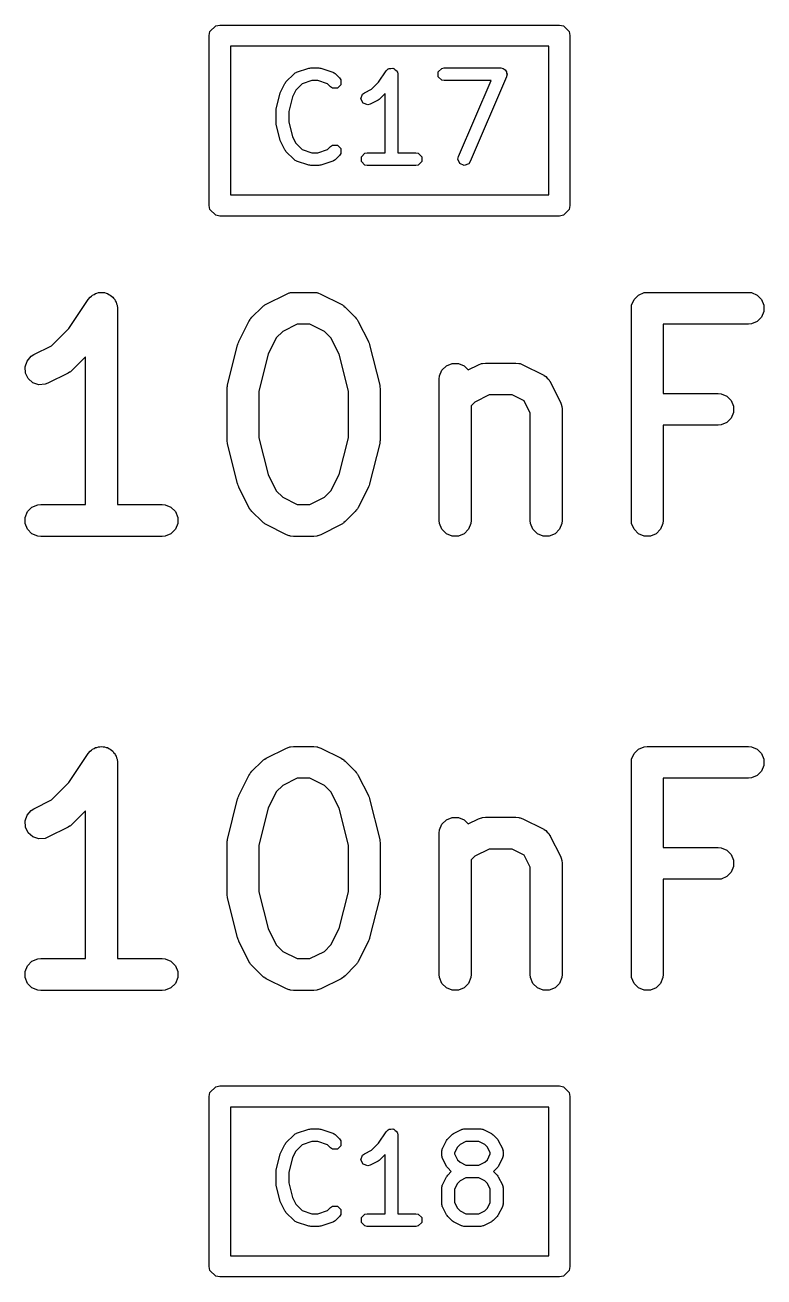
# Model space of a CAD drawing. Header units: millimetres. Extents: x 100.1 to 179.9, y -189 to -95.3.
# Drawn here: x 148.01 to 151.49, y -117.75 to -111.85 of the extents above; entities that cross this region are included whole.
import ezdxf

# ---------------------------------------------------------------- set-up
doc = ezdxf.new("R2010")
doc.units = ezdxf.units.MM
doc.layers.add('F.Fab', color=9, linetype='CONTINUOUS', true_color=0xafafaf)

msp = doc.modelspace()

# ---------------------------------------------------------------- linework, layer by layer
at = {"layer": 'F.Fab', "linetype": 'CONTINUOUS'}
for p, q in [((148.878806, -111.880866), (148.905866, -111.853806)), ((148.905866, -111.853806), (148.925, -111.85)), ((148.925, -111.85), (150.525, -111.85)), ((150.525, -111.85), (150.544134, -111.853806)), ((150.544134, -111.853806), (150.571194, -111.880866)), ((148.875, -111.9), (148.878806, -111.880866)), ((148.875, -112.7), (148.875, -111.9)), ((150.571194, -111.880866), (150.575, -111.9)), ((150.575, -111.9), (150.575, -112.7)), ((148.975, -111.95), (148.975, -112.65)), ((150.475, -111.95), (148.975, -111.95)), ((150.475, -112.65), (150.475, -111.95)), ((149.23712, -112.117857), (149.275214, -112.079762)), ((149.275214, -112.079762), (149.276463, -112.078927)), ((149.276463, -112.078927), (149.276771, -112.078312)), ((149.276771, -112.078312), (149.28095, -112.075929)), ((149.28095, -112.075929), (149.284948, -112.073259)), ((149.284948, -112.073259), (149.285636, -112.073259)), ((149.285636, -112.073259), (149.286941, -112.072515)), ((149.286941, -112.072515), (149.344084, -112.053467)), ((149.344084, -112.053467), (149.348849, -112.052866)), ((149.348849, -112.052866), (149.353571, -112.051927)), ((149.353571, -112.051927), (149.391667, -112.051927)), ((149.391667, -112.051927), (149.396388, -112.052866)), ((149.396388, -112.052866), (149.401154, -112.053467)), ((149.401154, -112.053467), (149.458296, -112.072515)), ((149.458296, -112.072515), (149.459599, -112.073258)), ((149.459599, -112.073258), (149.460288, -112.073258)), ((149.460288, -112.073258), (149.464293, -112.075934)), ((149.464293, -112.075934), (149.468465, -112.078312)), ((149.468465, -112.078312), (149.468771, -112.078925)), ((149.468771, -112.078925), (149.470022, -112.079761)), ((149.470022, -112.079761), (149.489069, -112.098808)), ((149.489069, -112.098808), (149.495573, -112.108541)), ((149.673116, -112.119954), (149.709563, -112.065286)), ((149.709563, -112.065286), (149.717832, -112.057)), ((149.717832, -112.057), (149.720859, -112.056394)), ((149.720859, -112.056394), (149.723043, -112.054211)), ((149.723043, -112.054211), (149.731776, -112.054211)), ((149.731776, -112.054211), (149.740346, -112.052497)), ((149.740346, -112.052497), (149.742917, -112.054211)), ((149.742917, -112.054211), (149.746005, -112.054211)), ((149.746005, -112.054211), (149.752181, -112.060387)), ((149.752181, -112.060387), (149.759451, -112.065234)), ((149.759451, -112.065234), (149.760056, -112.068262)), ((149.760056, -112.068262), (149.76224, -112.070446)), ((149.76224, -112.070446), (149.764524, -112.081927)), ((149.764524, -112.081927), (149.764524, -112.451927)), ((149.954426, -112.070446), (149.970661, -112.054211)), ((149.954426, -112.093408), (149.954426, -112.070446)), ((149.970661, -112.109643), (149.954426, -112.093408)), ((149.970661, -112.054211), (149.982142, -112.051927)), ((149.982142, -112.051927), (150.248809, -112.051927)), ((150.276383, -112.093745), (150.104954, -112.493745)), ((150.248809, -112.051927), (150.249057, -112.051976)), ((150.249057, -112.051976), (150.249174, -112.05193)), ((150.249174, -112.05193), (150.249477, -112.052059)), ((150.249477, -112.052059), (150.26029, -112.054211)), ((150.26029, -112.054211), (150.264634, -112.058555)), ((150.264634, -112.058555), (150.27028, -112.060975)), ((150.27028, -112.060975), (150.27243, -112.066351)), ((150.27243, -112.066351), (150.276525, -112.070446)), ((150.276435, -112.093497), (150.276383, -112.093745)), ((150.276525, -112.093408), (150.276435, -112.093497)), ((150.276525, -112.070446), (150.276525, -112.076587)), ((150.276525, -112.076587), (150.278807, -112.082292)), ((150.278807, -112.082292), (150.276525, -112.093074)), ((150.276525, -112.093074), (150.276525, -112.093408)), ((149.212453, -112.163749), (149.2315, -112.125654)), ((149.2315, -112.125654), (149.23445, -112.121853)), ((149.23445, -112.121853), (149.23712, -112.117857)), ((149.282989, -112.15684), (149.267591, -112.187636)), ((149.312634, -112.127195), (149.282989, -112.15684)), ((149.358438, -112.111927), (149.312634, -112.127195)), ((149.3868, -112.111927), (149.358438, -112.111927)), ((149.432602, -112.127195), (149.3868, -112.111927)), ((149.446644, -112.141236), (149.432602, -112.127195)), ((149.456378, -112.147739), (149.446644, -112.141236)), ((149.479337, -112.147738), (149.456378, -112.147739)), ((149.495574, -112.131501), (149.479337, -112.147738)), ((149.495573, -112.108541), (149.495574, -112.131501)), ((149.606821, -112.16938), (149.640562, -112.152509)), ((149.640562, -112.152509), (149.673116, -112.119954)), ((149.982142, -112.111927), (149.970661, -112.109643)), ((150.203313, -112.111927), (149.982142, -112.111927)), ((150.049806, -112.470109), (150.203313, -112.111927)), ((149.191134, -112.24608), (149.210182, -112.169889)), ((149.210182, -112.169889), (149.211585, -112.166918)), ((149.211585, -112.166918), (149.212453, -112.163749)), ((149.267591, -112.187636), (149.250238, -112.257048)), ((149.590314, -112.198339), (149.597574, -112.176558)), ((149.600583, -112.218877), (149.590314, -112.198339)), ((149.597574, -112.176558), (149.606821, -112.16938)), ((149.67175, -112.203998), (149.633655, -112.223046)), ((149.675553, -112.201045), (149.67175, -112.203998)), ((149.679546, -112.198378), (149.675553, -112.201045)), ((149.704524, -112.1734), (149.679546, -112.198378)), ((149.704524, -112.451927), (149.704524, -112.1734)), ((149.190238, -112.253356), (149.190955, -112.249749)), ((149.190238, -112.310499), (149.190238, -112.253356)), ((149.190955, -112.249749), (149.191134, -112.24608)), ((149.250238, -112.257048), (149.250238, -112.306806)), ((149.622364, -112.226137), (149.600583, -112.218877)), ((149.633655, -112.223046), (149.622364, -112.226137)), ((149.190955, -112.314105), (149.190238, -112.310499)), ((149.191134, -112.317775), (149.190955, -112.314105)), ((149.210182, -112.393965), (149.191134, -112.317775)), ((149.250238, -112.306806), (149.26759, -112.376217)), ((149.211585, -112.396935), (149.210182, -112.393965)), ((149.26759, -112.376217), (149.282989, -112.407014)), ((149.212453, -112.400105), (149.211585, -112.396935)), ((149.2315, -112.4382), (149.212453, -112.400105)), ((149.234447, -112.441997), (149.2315, -112.4382)), ((149.23712, -112.445997), (149.234447, -112.441997)), ((149.275214, -112.484093), (149.23712, -112.445997)), ((149.282989, -112.407014), (149.312632, -112.436657)), ((149.312632, -112.436657), (149.358441, -112.451927)), ((149.358441, -112.451927), (149.386797, -112.451927)), ((149.386797, -112.451927), (149.432605, -112.436657)), ((149.432605, -112.436657), (149.446644, -112.422619)), ((149.446644, -112.422619), (149.456377, -112.416115)), ((149.456377, -112.416115), (149.479337, -112.416115)), ((149.479337, -112.416115), (149.495574, -112.432352)), ((149.495574, -112.432352), (149.495574, -112.455312)), ((149.608757, -112.454211), (149.620238, -112.451927)), ((149.620238, -112.451927), (149.704524, -112.451927)), ((149.764524, -112.451927), (149.848809, -112.451927)), ((149.848809, -112.451927), (149.86029, -112.454211)), ((149.276464, -112.484928), (149.275214, -112.484093)), ((149.276772, -112.485543), (149.276464, -112.484928)), ((149.28095, -112.487925), (149.276772, -112.485543)), ((149.284948, -112.490596), (149.28095, -112.487925)), ((149.285634, -112.490596), (149.284948, -112.490596)), ((149.286941, -112.491341), (149.285634, -112.490596)), ((149.344085, -112.510388), (149.286941, -112.491341)), ((149.348855, -112.510988), (149.344085, -112.510388)), ((149.353571, -112.511927), (149.348855, -112.510988)), ((149.391667, -112.511927), (149.353571, -112.511927)), ((149.39638, -112.510989), (149.391667, -112.511927)), ((149.401154, -112.510388), (149.39638, -112.510989)), ((149.458296, -112.491341), (149.401154, -112.510388)), ((149.459603, -112.490596), (149.458296, -112.491341)), ((149.460289, -112.490596), (149.459603, -112.490596)), ((149.464283, -112.487927), (149.460289, -112.490596)), ((149.468465, -112.485543), (149.464283, -112.487927)), ((149.468772, -112.484927), (149.468465, -112.485543)), ((149.470022, -112.484093), (149.468772, -112.484927)), ((149.48907, -112.465045), (149.470022, -112.484093)), ((149.495574, -112.455312), (149.48907, -112.465045)), ((149.592522, -112.470446), (149.608757, -112.454211)), ((149.592522, -112.493408), (149.592522, -112.470446)), ((149.608757, -112.509643), (149.592522, -112.493408)), ((149.620238, -112.511927), (149.608757, -112.509643)), ((149.848809, -112.511927), (149.620238, -112.511927)), ((149.86029, -112.509643), (149.848809, -112.511927)), ((149.86029, -112.454211), (149.876525, -112.470446)), ((149.876525, -112.493408), (149.86029, -112.509643)), ((149.876525, -112.470446), (149.876525, -112.493408)), ((150.047382, -112.481562), (150.049806, -112.470109)), ((150.055909, -112.502879), (150.047382, -112.481562)), ((150.077015, -112.511925), (150.055909, -112.502879)), ((150.098332, -112.503398), (150.077015, -112.511925)), ((150.104954, -112.493745), (150.098332, -112.503398)), ((148.975, -112.65), (150.475, -112.65)), ((148.878806, -112.719134), (148.875, -112.7)), ((148.905866, -112.746194), (148.878806, -112.719134)), ((148.925, -112.75), (148.905866, -112.746194)), ((150.544134, -112.746194), (150.525, -112.75)), ((150.571194, -112.719134), (150.544134, -112.746194)), ((150.575, -112.7), (150.571194, -112.719134)), ((150.525, -112.75), (148.925, -112.75)), ((148.214333, -113.279896), (148.305453, -113.143216)), ((148.305453, -113.143216), (148.305487, -113.143173)), ((148.305487, -113.143173), (148.305497, -113.143151)), ((148.305497, -113.143151), (148.305548, -113.143099)), ((148.305548, -113.143099), (148.314769, -113.131841)), ((148.314769, -113.131841), (148.320938, -113.127709)), ((148.320938, -113.127709), (148.326189, -113.122459)), ((148.326189, -113.122459), (148.332978, -113.119646)), ((148.332978, -113.119646), (148.339084, -113.115558)), ((148.339084, -113.115558), (148.346364, -113.114101)), ((148.346364, -113.114101), (148.353225, -113.11126)), ((148.353225, -113.11126), (148.360573, -113.11126)), ((148.360573, -113.11126), (148.367778, -113.109819)), ((148.367778, -113.109819), (148.375062, -113.11126)), ((148.375062, -113.11126), (148.382489, -113.11126)), ((148.382489, -113.11126), (148.389277, -113.114072)), ((148.389277, -113.114072), (148.396486, -113.115498)), ((148.396486, -113.115498), (148.402665, -113.119617)), ((148.402665, -113.119617), (148.409525, -113.122459)), ((148.409525, -113.122459), (148.414718, -113.127652)), ((148.414718, -113.127652), (148.420835, -113.13173)), ((148.420835, -113.13173), (148.424968, -113.137902)), ((148.424968, -113.137902), (148.430217, -113.143151)), ((148.430217, -113.143151), (148.433028, -113.149938)), ((148.433028, -113.149938), (148.437118, -113.156045)), ((148.437118, -113.156045), (148.438574, -113.163326)), ((149.14384, -113.165356), (149.239078, -113.117737)), ((149.239078, -113.117737), (149.252809, -113.112482)), ((149.252809, -113.112482), (149.255498, -113.11229)), ((149.255498, -113.11229), (149.257987, -113.11126)), ((149.257987, -113.11126), (149.272619, -113.109819)), ((149.272619, -113.109819), (149.367857, -113.109819)), ((149.367857, -113.109819), (149.382489, -113.11126)), ((149.382489, -113.11126), (149.384978, -113.112291)), ((149.384978, -113.112291), (149.387666, -113.112482)), ((149.387666, -113.112482), (149.401398, -113.117737)), ((149.401398, -113.117737), (149.496636, -113.165356)), ((150.865727, -113.170187), (150.876926, -113.143151)), ((150.876926, -113.143151), (150.897618, -113.122459)), ((150.897618, -113.122459), (150.924654, -113.11126)), ((150.924654, -113.11126), (150.939286, -113.109819)), ((150.939286, -113.109819), (151.415476, -113.109819)), ((151.415476, -113.109819), (151.430108, -113.11126)), ((151.430108, -113.11126), (151.457144, -113.122459)), ((151.457144, -113.122459), (151.477836, -113.143151)), ((151.477836, -113.143151), (151.489035, -113.170187)), ((148.438574, -113.163326), (148.441416, -113.170187)), ((148.441416, -113.170187), (148.442841, -113.184663)), ((148.442841, -113.184663), (148.442857, -113.18474)), ((148.442857, -113.18474), (148.442851, -113.184766)), ((148.442851, -113.184766), (148.442857, -113.184819)), ((148.442857, -113.184819), (148.442857, -114.109819)), ((149.076729, -113.227024), (149.124348, -113.179405)), ((149.124348, -113.179405), (149.130097, -113.174686)), ((149.130097, -113.174686), (149.131397, -113.173188)), ((149.131397, -113.173188), (149.133656, -113.171766)), ((149.133656, -113.171766), (149.135713, -113.170078)), ((149.135713, -113.170078), (149.13754, -113.16932)), ((149.13754, -113.16932), (149.14384, -113.165356)), ((149.496636, -113.165356), (149.502935, -113.16932)), ((149.502935, -113.16932), (149.504763, -113.170078)), ((149.504763, -113.170078), (149.506819, -113.171766)), ((149.506819, -113.171766), (149.509079, -113.173188)), ((149.509079, -113.173188), (149.510378, -113.174686)), ((149.510378, -113.174686), (149.516128, -113.179405)), ((149.516128, -113.179405), (149.563747, -113.227024)), ((150.864286, -113.184819), (150.865727, -113.170187)), ((150.864286, -114.184819), (150.864286, -113.184819)), ((151.489035, -113.199451), (151.477836, -113.226487)), ((151.489035, -113.170187), (151.489035, -113.199451)), ((148.132954, -113.361275), (148.214333, -113.279896)), ((149.015061, -113.341754), (149.06268, -113.246516)), ((149.06268, -113.246516), (149.066644, -113.240216)), ((149.066644, -113.240216), (149.067402, -113.238389)), ((149.067402, -113.238389), (149.06909, -113.236332)), ((149.06909, -113.236332), (149.070512, -113.234073)), ((149.070512, -113.234073), (149.07201, -113.232773)), ((149.07201, -113.232773), (149.076729, -113.227024)), ((149.290324, -113.259819), (149.221808, -113.294077)), ((149.350152, -113.259819), (149.290324, -113.259819)), ((149.418668, -113.294077), (149.350152, -113.259819)), ((149.563747, -113.227024), (149.568465, -113.232773)), ((149.568465, -113.232773), (149.569964, -113.234073)), ((149.569964, -113.234073), (149.571385, -113.236332)), ((149.571385, -113.236332), (149.573074, -113.238389)), ((149.573074, -113.238389), (149.573831, -113.240216)), ((149.573831, -113.240216), (149.577796, -113.246516)), ((149.577796, -113.246516), (149.625415, -113.341754)), ((151.415476, -113.259819), (151.014286, -113.259819)), ((151.014286, -113.259819), (151.014286, -113.586009)), ((151.430108, -113.258378), (151.415476, -113.259819)), ((151.457144, -113.247179), (151.430108, -113.258378)), ((151.477836, -113.226487), (151.457144, -113.247179)), ((149.191401, -113.324484), (149.152907, -113.401471)), ((149.221808, -113.294077), (149.191401, -113.324484)), ((149.449075, -113.324484), (149.418668, -113.294077)), ((149.487568, -113.401471), (149.449075, -113.324484)), ((148.048602, -113.403451), (148.132954, -113.361275)), ((148.961763, -113.547581), (149.009382, -113.357105)), ((149.009382, -113.357105), (149.009767, -113.356025)), ((149.009767, -113.356025), (149.009806, -113.355486)), ((149.009806, -113.355486), (149.012133, -113.349404)), ((149.012133, -113.349404), (149.014329, -113.343259)), ((149.014329, -113.343259), (149.014651, -113.342823)), ((149.014651, -113.342823), (149.015061, -113.341754)), ((149.625415, -113.341754), (149.625824, -113.342823)), ((149.625824, -113.342823), (149.626147, -113.343259)), ((149.626147, -113.343259), (149.628339, -113.349395)), ((149.628339, -113.349395), (149.63067, -113.355485)), ((149.63067, -113.355485), (149.630708, -113.356025)), ((149.630708, -113.356025), (149.631094, -113.357105)), ((149.631094, -113.357105), (149.678713, -113.547581)), ((148.007732, -113.461152), (148.016986, -113.433391)), ((148.016986, -113.433391), (148.036159, -113.411283)), ((148.036159, -113.411283), (148.048602, -113.403451)), ((148.292857, -113.413504), (148.230414, -113.475947)), ((148.292857, -114.109819), (148.292857, -113.413504)), ((149.152907, -113.401471), (149.109524, -113.575005)), ((149.530952, -113.575005), (149.487568, -113.401471)), ((149.972164, -113.476484), (149.992856, -113.455792)), ((149.992856, -113.455792), (150.019892, -113.444593)), ((150.019892, -113.444593), (150.049156, -113.444593)), ((150.049156, -113.444593), (150.076192, -113.455792)), ((150.076192, -113.455792), (150.095593, -113.475193)), ((150.095593, -113.475193), (150.14384, -113.45107)), ((150.14384, -113.45107), (150.157571, -113.445815)), ((150.157571, -113.445815), (150.16026, -113.445623)), ((150.16026, -113.445623), (150.162749, -113.444593)), ((150.162749, -113.444593), (150.177381, -113.443152)), ((150.177381, -113.443152), (150.320238, -113.443152)), ((150.320238, -113.443152), (150.33487, -113.444593)), ((150.33487, -113.444593), (150.337359, -113.445624)), ((150.337359, -113.445624), (150.340047, -113.445815)), ((150.340047, -113.445815), (150.353779, -113.45107)), ((150.353779, -113.45107), (150.449017, -113.498689)), ((148.009806, -113.490342), (148.007732, -113.461152)), ((148.022893, -113.516517), (148.009806, -113.490342)), ((148.210922, -113.489996), (148.115684, -113.537615)), ((148.217221, -113.486031), (148.210922, -113.489996)), ((148.219049, -113.485274), (148.217221, -113.486031)), ((148.221105, -113.483585), (148.219049, -113.485274)), ((148.223365, -113.482164), (148.221105, -113.483585)), ((148.224664, -113.480665), (148.223365, -113.482164)), ((148.230414, -113.475947), (148.224664, -113.480665)), ((149.959524, -113.518152), (149.960965, -113.50352)), ((149.960965, -113.50352), (149.972164, -113.476484)), ((150.449017, -113.498689), (150.451464, -113.500229)), ((150.451464, -113.500229), (150.452618, -113.500614)), ((150.452618, -113.500614), (150.454054, -113.501859)), ((150.454054, -113.501859), (150.46146, -113.506521)), ((150.46146, -113.506521), (150.467621, -113.513625)), ((150.467621, -113.513625), (150.474726, -113.519787)), ((148.045001, -113.53569), (148.022893, -113.516517)), ((148.072762, -113.544944), (148.045001, -113.53569)), ((148.101952, -113.54287), (148.072762, -113.544944)), ((148.115684, -113.537615), (148.101952, -113.54287)), ((148.959524, -113.565771), (148.959775, -113.563217)), ((148.959524, -113.803866), (148.959524, -113.565771)), ((148.959613, -113.562125), (148.960422, -113.556651)), ((148.959775, -113.563217), (148.959613, -113.562125)), ((148.960422, -113.556651), (148.960965, -113.551139)), ((148.960965, -113.551139), (148.961387, -113.550117)), ((148.961387, -113.550117), (148.961763, -113.547581)), ((149.678713, -113.547581), (149.679088, -113.550117)), ((149.679088, -113.550117), (149.679511, -113.551139)), ((149.679511, -113.551139), (149.680053, -113.556651)), ((149.680053, -113.556651), (149.680863, -113.562125)), ((149.680863, -113.562125), (149.6807, -113.563217)), ((149.6807, -113.563217), (149.680952, -113.565771)), ((149.680952, -113.565771), (149.680952, -113.803866)), ((149.959524, -114.184819), (149.959524, -113.518152)), ((150.474726, -113.519787), (150.479387, -113.527192)), ((150.479387, -113.527192), (150.480633, -113.528629)), ((150.480633, -113.528629), (150.481017, -113.529782)), ((150.481017, -113.529782), (150.482558, -113.53223)), ((150.482558, -113.53223), (150.530177, -113.627468)), ((149.109524, -113.575005), (149.109524, -113.794632)), ((149.530952, -113.794632), (149.530952, -113.575005)), ((150.12657, -113.62741), (150.109524, -113.644456)), ((150.195086, -113.593152), (150.12657, -113.62741)), ((150.302533, -113.593152), (150.195086, -113.593152)), ((150.359574, -113.621672), (150.302533, -113.593152)), ((150.388095, -113.678714), (150.359574, -113.621672)), ((150.530177, -113.627468), (150.535432, -113.641199)), ((151.014286, -113.586009), (151.272619, -113.586009)), ((151.272619, -113.586009), (151.287251, -113.58745)), ((151.287251, -113.58745), (151.314287, -113.598649)), ((151.314287, -113.598649), (151.334979, -113.619341)), ((151.334979, -113.619341), (151.346178, -113.646377)), ((150.109524, -113.644456), (150.109524, -114.184819)), ((150.388095, -114.184819), (150.388095, -113.678714)), ((150.535432, -113.641199), (150.535623, -113.643888)), ((150.535623, -113.643888), (150.536654, -113.646377)), ((150.536654, -113.646377), (150.538095, -113.661009)), ((150.538095, -113.661009), (150.538095, -114.184819)), ((151.346178, -113.675641), (151.334979, -113.702677)), ((151.346178, -113.646377), (151.346178, -113.675641)), ((151.272619, -113.736009), (151.014286, -113.736009)), ((151.014286, -113.736009), (151.014286, -114.184819)), ((151.287251, -113.734568), (151.272619, -113.736009)), ((151.314287, -113.723369), (151.287251, -113.734568)), ((151.334979, -113.702677), (151.314287, -113.723369)), ((148.959775, -113.806419), (148.959524, -113.803866)), ((148.959613, -113.807512), (148.959775, -113.806419)), ((148.960422, -113.812985), (148.959613, -113.807512)), ((149.109524, -113.794632), (149.152907, -113.968166)), ((149.487568, -113.968166), (149.530952, -113.794632)), ((149.680863, -113.807512), (149.680053, -113.812985)), ((149.680952, -113.803866), (149.6807, -113.806419)), ((149.6807, -113.806419), (149.680863, -113.807512)), ((148.960965, -113.818498), (148.960422, -113.812985)), ((148.961387, -113.819519), (148.960965, -113.818498)), ((148.961763, -113.822056), (148.961387, -113.819519)), ((149.009382, -114.012532), (148.961763, -113.822056)), ((149.678713, -113.822056), (149.631094, -114.012532)), ((149.679088, -113.819519), (149.678713, -113.822056)), ((149.679511, -113.818498), (149.679088, -113.819519)), ((149.680053, -113.812985), (149.679511, -113.818498)), ((149.152907, -113.968166), (149.191401, -114.045153)), ((149.449074, -114.045153), (149.487568, -113.968166)), ((149.009767, -114.013611), (149.009382, -114.012532)), ((149.009806, -114.014151), (149.009767, -114.013611)), ((149.012133, -114.020232), (149.009806, -114.014151)), ((149.014329, -114.026378), (149.012133, -114.020232)), ((149.014651, -114.026813), (149.014329, -114.026378)), ((149.015061, -114.027883), (149.014651, -114.026813)), ((149.06268, -114.123121), (149.015061, -114.027883)), ((149.191401, -114.045153), (149.221808, -114.075561)), ((149.418667, -114.075561), (149.449074, -114.045153)), ((149.625415, -114.027883), (149.577796, -114.123121)), ((149.625824, -114.026813), (149.625415, -114.027883)), ((149.626147, -114.026378), (149.625824, -114.026813)), ((149.628339, -114.020241), (149.626147, -114.026378)), ((149.63067, -114.014152), (149.628339, -114.020241)), ((149.630708, -114.013611), (149.63067, -114.014152)), ((149.631094, -114.012532), (149.630708, -114.013611)), ((149.221808, -114.075561), (149.290324, -114.109819)), ((149.350152, -114.109819), (149.418667, -114.075561)), ((148.008584, -114.170187), (148.019783, -114.143151)), ((148.019783, -114.143151), (148.040475, -114.122459)), ((148.040475, -114.122459), (148.067511, -114.11126)), ((148.067511, -114.11126), (148.082143, -114.109819)), ((148.082143, -114.109819), (148.292857, -114.109819)), ((148.442857, -114.109819), (148.653571, -114.109819)), ((148.653571, -114.109819), (148.668203, -114.11126)), ((148.668203, -114.11126), (148.695239, -114.122459)), ((148.695239, -114.122459), (148.715931, -114.143151)), ((148.715931, -114.143151), (148.72713, -114.170187)), ((149.066643, -114.129417), (149.06268, -114.123121)), ((149.067401, -114.131247), (149.066643, -114.129417)), ((149.06909, -114.133305), (149.067401, -114.131247)), ((149.070512, -114.135564), (149.06909, -114.133305)), ((149.07201, -114.136863), (149.070512, -114.135564)), ((149.076728, -114.142612), (149.07201, -114.136863)), ((149.124347, -114.190232), (149.076728, -114.142612)), ((149.290324, -114.109819), (149.350152, -114.109819)), ((149.563747, -114.142613), (149.516129, -114.190232)), ((149.568465, -114.136863), (149.563747, -114.142613)), ((149.569964, -114.135564), (149.568465, -114.136863)), ((149.571385, -114.133305), (149.569964, -114.135564)), ((149.573075, -114.131247), (149.571385, -114.133305)), ((149.573832, -114.129417), (149.573075, -114.131247)), ((149.577796, -114.123121), (149.573832, -114.129417)), ((148.008584, -114.199451), (148.008584, -114.170187)), ((148.019783, -114.226487), (148.008584, -114.199451)), ((148.72713, -114.199451), (148.715931, -114.226487)), ((148.72713, -114.170187), (148.72713, -114.199451)), ((149.130096, -114.19495), (149.124347, -114.190232)), ((149.131397, -114.19645), (149.130096, -114.19495)), ((149.133656, -114.197872), (149.131397, -114.19645)), ((149.135713, -114.19956), (149.133656, -114.197872)), ((149.13754, -114.200317), (149.135713, -114.19956)), ((149.14384, -114.204282), (149.13754, -114.200317)), ((149.239078, -114.251901), (149.14384, -114.204282)), ((149.496636, -114.204282), (149.401398, -114.251901)), ((149.502935, -114.200317), (149.496636, -114.204282)), ((149.504763, -114.19956), (149.502935, -114.200317)), ((149.506819, -114.197872), (149.504763, -114.19956)), ((149.509079, -114.19645), (149.506819, -114.197872)), ((149.510379, -114.19495), (149.509079, -114.19645)), ((149.516129, -114.190232), (149.510379, -114.19495)), ((149.960965, -114.199451), (149.959524, -114.184819)), ((149.972164, -114.226487), (149.960965, -114.199451)), ((150.108083, -114.199451), (150.096884, -114.226487)), ((150.109524, -114.184819), (150.108083, -114.199451)), ((150.389536, -114.199451), (150.388095, -114.184819)), ((150.400735, -114.226487), (150.389536, -114.199451)), ((150.536654, -114.199451), (150.525455, -114.226487)), ((150.538095, -114.184819), (150.536654, -114.199451)), ((150.865727, -114.199451), (150.864286, -114.184819)), ((150.876926, -114.226487), (150.865727, -114.199451)), ((151.012845, -114.199451), (151.001646, -114.226487)), ((151.014286, -114.184819), (151.012845, -114.199451)), ((148.040475, -114.247179), (148.019783, -114.226487)), ((148.067511, -114.258378), (148.040475, -114.247179)), ((148.082143, -114.259819), (148.067511, -114.258378)), ((148.653571, -114.259819), (148.082143, -114.259819)), ((148.668203, -114.258378), (148.653571, -114.259819)), ((148.695239, -114.247179), (148.668203, -114.258378)), ((148.715931, -114.226487), (148.695239, -114.247179)), ((149.252809, -114.257156), (149.239078, -114.251901)), ((149.255498, -114.257347), (149.252809, -114.257156)), ((149.257987, -114.258378), (149.255498, -114.257347)), ((149.272619, -114.259819), (149.257987, -114.258378)), ((149.367857, -114.259819), (149.272619, -114.259819)), ((149.382489, -114.258378), (149.367857, -114.259819)), ((149.384978, -114.257346), (149.382489, -114.258378)), ((149.387666, -114.257156), (149.384978, -114.257346)), ((149.401398, -114.251901), (149.387666, -114.257156)), ((149.992856, -114.247179), (149.972164, -114.226487)), ((150.019892, -114.258378), (149.992856, -114.247179)), ((150.049156, -114.258378), (150.019892, -114.258378)), ((150.076192, -114.247179), (150.049156, -114.258378)), ((150.096884, -114.226487), (150.076192, -114.247179)), ((150.421427, -114.247179), (150.400735, -114.226487)), ((150.448463, -114.258378), (150.421427, -114.247179)), ((150.477727, -114.258378), (150.448463, -114.258378)), ((150.504763, -114.247179), (150.477727, -114.258378)), ((150.525455, -114.226487), (150.504763, -114.247179)), ((150.897618, -114.247179), (150.876926, -114.226487)), ((150.924654, -114.258378), (150.897618, -114.247179)), ((150.953918, -114.258378), (150.924654, -114.258378)), ((150.980954, -114.247179), (150.953918, -114.258378)), ((151.001646, -114.226487), (150.980954, -114.247179)), ((148.214333, -115.419896), (148.305453, -115.283216)), ((148.305453, -115.283216), (148.305487, -115.283173)), ((148.305487, -115.283173), (148.305497, -115.283151)), ((148.305497, -115.283151), (148.305548, -115.283099)), ((148.305548, -115.283099), (148.314769, -115.271841)), ((148.314769, -115.271841), (148.320938, -115.267709)), ((148.320938, -115.267709), (148.326189, -115.262459)), ((148.326189, -115.262459), (148.332978, -115.259646)), ((148.332978, -115.259646), (148.339084, -115.255558)), ((148.339084, -115.255558), (148.346364, -115.254101)), ((148.346364, -115.254101), (148.353225, -115.25126)), ((148.353225, -115.25126), (148.360573, -115.25126)), ((148.360573, -115.25126), (148.367778, -115.249819)), ((148.367778, -115.249819), (148.375062, -115.25126)), ((148.375062, -115.25126), (148.382489, -115.25126)), ((148.382489, -115.25126), (148.389277, -115.254072)), ((148.389277, -115.254072), (148.396486, -115.255498)), ((148.396486, -115.255498), (148.402665, -115.259617)), ((148.402665, -115.259617), (148.409525, -115.262459)), ((148.409525, -115.262459), (148.414718, -115.267652)), ((148.414718, -115.267652), (148.420835, -115.27173)), ((148.420835, -115.27173), (148.424968, -115.277902)), ((148.424968, -115.277902), (148.430217, -115.283151)), ((148.430217, -115.283151), (148.433028, -115.289938)), ((149.14384, -115.305356), (149.239078, -115.257737)), ((149.239078, -115.257737), (149.252809, -115.252482)), ((149.252809, -115.252482), (149.255498, -115.25229)), ((149.255498, -115.25229), (149.257987, -115.25126)), ((149.257987, -115.25126), (149.272619, -115.249819)), ((149.272619, -115.249819), (149.367857, -115.249819)), ((149.367857, -115.249819), (149.382489, -115.25126)), ((149.382489, -115.25126), (149.384978, -115.252291)), ((149.384978, -115.252291), (149.387666, -115.252482)), ((149.387666, -115.252482), (149.401398, -115.257737)), ((149.401398, -115.257737), (149.496636, -115.305356)), ((150.865727, -115.310187), (150.876926, -115.283151)), ((150.876926, -115.283151), (150.897618, -115.262459)), ((150.897618, -115.262459), (150.924654, -115.25126)), ((150.924654, -115.25126), (150.939286, -115.249819)), ((150.939286, -115.249819), (151.415476, -115.249819)), ((151.415476, -115.249819), (151.430108, -115.25126)), ((151.430108, -115.25126), (151.457144, -115.262459)), ((151.457144, -115.262459), (151.477836, -115.283151)), ((151.477836, -115.283151), (151.489035, -115.310187)), ((148.433028, -115.289938), (148.437118, -115.296045)), ((148.437118, -115.296045), (148.438574, -115.303326)), ((148.438574, -115.303326), (148.441416, -115.310187)), ((148.441416, -115.310187), (148.442841, -115.324663)), ((148.442841, -115.324663), (148.442857, -115.32474)), ((148.442857, -115.32474), (148.442851, -115.324766)), ((148.442851, -115.324766), (148.442857, -115.324819)), ((148.442857, -115.324819), (148.442857, -116.249819)), ((149.076729, -115.367024), (149.124348, -115.319405)), ((149.124348, -115.319405), (149.130097, -115.314686)), ((149.130097, -115.314686), (149.131397, -115.313188)), ((149.131397, -115.313188), (149.133656, -115.311766)), ((149.133656, -115.311766), (149.135713, -115.310078)), ((149.135713, -115.310078), (149.13754, -115.30932)), ((149.13754, -115.30932), (149.14384, -115.305356)), ((149.496636, -115.305356), (149.502935, -115.30932)), ((149.502935, -115.30932), (149.504763, -115.310078)), ((149.504763, -115.310078), (149.506819, -115.311766)), ((149.506819, -115.311766), (149.509079, -115.313188)), ((149.509079, -115.313188), (149.510378, -115.314686)), ((149.510378, -115.314686), (149.516128, -115.319405)), ((149.516128, -115.319405), (149.563747, -115.367024)), ((150.864286, -115.324819), (150.865727, -115.310187)), ((150.864286, -116.324819), (150.864286, -115.324819)), ((151.489035, -115.339451), (151.477836, -115.366487)), ((151.489035, -115.310187), (151.489035, -115.339451)), ((149.015061, -115.481754), (149.06268, -115.386516)), ((149.06268, -115.386516), (149.066644, -115.380216)), ((149.066644, -115.380216), (149.067402, -115.378389)), ((149.067402, -115.378389), (149.06909, -115.376332)), ((149.06909, -115.376332), (149.070512, -115.374073)), ((149.070512, -115.374073), (149.07201, -115.372773)), ((149.07201, -115.372773), (149.076729, -115.367024)), ((149.290324, -115.399819), (149.221808, -115.434077)), ((149.350152, -115.399819), (149.290324, -115.399819)), ((149.418668, -115.434077), (149.350152, -115.399819)), ((149.563747, -115.367024), (149.568465, -115.372773)), ((149.568465, -115.372773), (149.569964, -115.374073)), ((149.569964, -115.374073), (149.571385, -115.376332)), ((149.571385, -115.376332), (149.573074, -115.378389)), ((149.573074, -115.378389), (149.573831, -115.380216)), ((149.573831, -115.380216), (149.577796, -115.386516)), ((149.577796, -115.386516), (149.625415, -115.481754)), ((151.415476, -115.399819), (151.014286, -115.399819)), ((151.014286, -115.399819), (151.014286, -115.726009)), ((151.430108, -115.398378), (151.415476, -115.399819)), ((151.457144, -115.387179), (151.430108, -115.398378)), ((151.477836, -115.366487), (151.457144, -115.387179)), ((148.132954, -115.501275), (148.214333, -115.419896)), ((149.221808, -115.434077), (149.191401, -115.464484)), ((149.449075, -115.464484), (149.418668, -115.434077)), ((148.048602, -115.543451), (148.132954, -115.501275)), ((148.961763, -115.687581), (149.009382, -115.497105)), ((149.009382, -115.497105), (149.009767, -115.496025)), ((149.009767, -115.496025), (149.009806, -115.495486)), ((149.009806, -115.495486), (149.012133, -115.489404)), ((149.012133, -115.489404), (149.014329, -115.483259)), ((149.014329, -115.483259), (149.014651, -115.482823)), ((149.014651, -115.482823), (149.015061, -115.481754)), ((149.191401, -115.464484), (149.152907, -115.541471)), ((149.487568, -115.541471), (149.449075, -115.464484)), ((149.625415, -115.481754), (149.625824, -115.482823)), ((149.625824, -115.482823), (149.626147, -115.483259)), ((149.626147, -115.483259), (149.628339, -115.489395)), ((149.628339, -115.489395), (149.63067, -115.495485)), ((149.63067, -115.495485), (149.630708, -115.496025)), ((149.630708, -115.496025), (149.631094, -115.497105)), ((149.631094, -115.497105), (149.678713, -115.687581)), ((148.007732, -115.601152), (148.016986, -115.573391)), ((148.016986, -115.573391), (148.036159, -115.551283)), ((148.036159, -115.551283), (148.048602, -115.543451)), ((148.292857, -115.553504), (148.230414, -115.615947)), ((148.292857, -116.249819), (148.292857, -115.553504)), ((149.152907, -115.541471), (149.109524, -115.715005)), ((149.530952, -115.715005), (149.487568, -115.541471)), ((148.009806, -115.630342), (148.007732, -115.601152)), ((148.022893, -115.656517), (148.009806, -115.630342)), ((148.210922, -115.629996), (148.115684, -115.677615)), ((148.217221, -115.626031), (148.210922, -115.629996)), ((148.219049, -115.625274), (148.217221, -115.626031)), ((148.221105, -115.623585), (148.219049, -115.625274)), ((148.223365, -115.622164), (148.221105, -115.623585)), ((148.224664, -115.620665), (148.223365, -115.622164)), ((148.230414, -115.615947), (148.224664, -115.620665)), ((149.960965, -115.64352), (149.972164, -115.616484)), ((149.972164, -115.616484), (149.992856, -115.595792)), ((149.992856, -115.595792), (150.019892, -115.584593)), ((150.019892, -115.584593), (150.049156, -115.584593)), ((150.049156, -115.584593), (150.076192, -115.595792)), ((150.076192, -115.595792), (150.095593, -115.615193)), ((150.095593, -115.615193), (150.14384, -115.59107)), ((150.14384, -115.59107), (150.157571, -115.585815)), ((150.157571, -115.585815), (150.16026, -115.585623)), ((150.16026, -115.585623), (150.162749, -115.584593)), ((150.162749, -115.584593), (150.177381, -115.583152)), ((150.177381, -115.583152), (150.320238, -115.583152)), ((150.320238, -115.583152), (150.33487, -115.584593)), ((150.33487, -115.584593), (150.337359, -115.585624)), ((150.337359, -115.585624), (150.340047, -115.585815)), ((150.340047, -115.585815), (150.353779, -115.59107)), ((150.353779, -115.59107), (150.449017, -115.638689)), ((150.449017, -115.638689), (150.451464, -115.640229)), ((148.045001, -115.67569), (148.022893, -115.656517)), ((148.072762, -115.684944), (148.045001, -115.67569)), ((148.101952, -115.68287), (148.072762, -115.684944)), ((148.115684, -115.677615), (148.101952, -115.68287)), ((148.959613, -115.702125), (148.960422, -115.696651)), ((148.960422, -115.696651), (148.960965, -115.691139)), ((148.960965, -115.691139), (148.961387, -115.690117)), ((148.961387, -115.690117), (148.961763, -115.687581)), ((149.678713, -115.687581), (149.679088, -115.690117)), ((149.679088, -115.690117), (149.679511, -115.691139)), ((149.679511, -115.691139), (149.680053, -115.696651)), ((149.680053, -115.696651), (149.680863, -115.702125)), ((149.959524, -115.658152), (149.960965, -115.64352)), ((149.959524, -116.324819), (149.959524, -115.658152)), ((150.451464, -115.640229), (150.452618, -115.640614)), ((150.452618, -115.640614), (150.454054, -115.641859)), ((150.454054, -115.641859), (150.46146, -115.646521)), ((150.46146, -115.646521), (150.467621, -115.653625)), ((150.467621, -115.653625), (150.474726, -115.659787)), ((150.474726, -115.659787), (150.479387, -115.667192)), ((150.479387, -115.667192), (150.480633, -115.668629)), ((150.480633, -115.668629), (150.481017, -115.669782)), ((150.481017, -115.669782), (150.482558, -115.67223)), ((150.482558, -115.67223), (150.530177, -115.767468)), ((148.959524, -115.705771), (148.959775, -115.703217)), ((148.959524, -115.943866), (148.959524, -115.705771)), ((148.959775, -115.703217), (148.959613, -115.702125)), ((149.109524, -115.715005), (149.109524, -115.934632)), ((149.530952, -115.934632), (149.530952, -115.715005)), ((149.680863, -115.702125), (149.6807, -115.703217)), ((149.6807, -115.703217), (149.680952, -115.705771)), ((149.680952, -115.705771), (149.680952, -115.943866)), ((150.195086, -115.733152), (150.12657, -115.76741)), ((150.302533, -115.733152), (150.195086, -115.733152)), ((150.359574, -115.761672), (150.302533, -115.733152)), ((151.014286, -115.726009), (151.272619, -115.726009)), ((151.272619, -115.726009), (151.287251, -115.72745)), ((151.287251, -115.72745), (151.314287, -115.738649)), ((151.314287, -115.738649), (151.334979, -115.759341)), ((150.12657, -115.76741), (150.109524, -115.784456)), ((150.109524, -115.784456), (150.109524, -116.324819)), ((150.388095, -115.818714), (150.359574, -115.761672)), ((150.530177, -115.767468), (150.535432, -115.781199)), ((150.535432, -115.781199), (150.535623, -115.783888)), ((150.535623, -115.783888), (150.536654, -115.786377)), ((150.536654, -115.786377), (150.538095, -115.801009)), ((150.538095, -115.801009), (150.538095, -116.324819)), ((151.334979, -115.759341), (151.346178, -115.786377)), ((151.346178, -115.815641), (151.334979, -115.842677)), ((151.346178, -115.786377), (151.346178, -115.815641)), ((150.388095, -116.324819), (150.388095, -115.818714)), ((151.287251, -115.874568), (151.272619, -115.876009)), ((151.314287, -115.863369), (151.287251, -115.874568)), ((151.334979, -115.842677), (151.314287, -115.863369)), ((149.109524, -115.934632), (149.152907, -116.108166)), ((149.487568, -116.108166), (149.530952, -115.934632)), ((151.272619, -115.876009), (151.014286, -115.876009)), ((151.014286, -115.876009), (151.014286, -116.324819)), ((148.959775, -115.946419), (148.959524, -115.943866)), ((148.959613, -115.947512), (148.959775, -115.946419)), ((148.960422, -115.952985), (148.959613, -115.947512)), ((148.960965, -115.958498), (148.960422, -115.952985)), ((148.961387, -115.959519), (148.960965, -115.958498)), ((148.961763, -115.962056), (148.961387, -115.959519)), ((149.009382, -116.152532), (148.961763, -115.962056)), ((149.678713, -115.962056), (149.631094, -116.152532)), ((149.679088, -115.959519), (149.678713, -115.962056)), ((149.679511, -115.958498), (149.679088, -115.959519)), ((149.680053, -115.952985), (149.679511, -115.958498)), ((149.680863, -115.947512), (149.680053, -115.952985)), ((149.680952, -115.943866), (149.6807, -115.946419)), ((149.6807, -115.946419), (149.680863, -115.947512)), ((149.152907, -116.108166), (149.191401, -116.185153)), ((149.449074, -116.185153), (149.487568, -116.108166)), ((149.009767, -116.153611), (149.009382, -116.152532)), ((149.009806, -116.154151), (149.009767, -116.153611)), ((149.012133, -116.160232), (149.009806, -116.154151)), ((149.014329, -116.166378), (149.012133, -116.160232)), ((149.014651, -116.166813), (149.014329, -116.166378)), ((149.015061, -116.167883), (149.014651, -116.166813)), ((149.06268, -116.263121), (149.015061, -116.167883)), ((149.625415, -116.167883), (149.577796, -116.263121)), ((149.625824, -116.166813), (149.625415, -116.167883)), ((149.626147, -116.166378), (149.625824, -116.166813)), ((149.628339, -116.160241), (149.626147, -116.166378)), ((149.63067, -116.154152), (149.628339, -116.160241)), ((149.630708, -116.153611), (149.63067, -116.154152)), ((149.631094, -116.152532), (149.630708, -116.153611)), ((149.191401, -116.185153), (149.221808, -116.215561)), ((149.221808, -116.215561), (149.290324, -116.249819)), ((149.350152, -116.249819), (149.418667, -116.215561)), ((149.418667, -116.215561), (149.449074, -116.185153)), ((148.008584, -116.310187), (148.019783, -116.283151)), ((148.019783, -116.283151), (148.040475, -116.262459)), ((148.040475, -116.262459), (148.067511, -116.25126)), ((148.067511, -116.25126), (148.082143, -116.249819)), ((148.082143, -116.249819), (148.292857, -116.249819)), ((148.442857, -116.249819), (148.653571, -116.249819)), ((148.653571, -116.249819), (148.668203, -116.25126)), ((148.668203, -116.25126), (148.695239, -116.262459)), ((148.695239, -116.262459), (148.715931, -116.283151)), ((148.715931, -116.283151), (148.72713, -116.310187)), ((149.066643, -116.269417), (149.06268, -116.263121)), ((149.067401, -116.271247), (149.066643, -116.269417)), ((149.06909, -116.273305), (149.067401, -116.271247)), ((149.070512, -116.275564), (149.06909, -116.273305)), ((149.07201, -116.276863), (149.070512, -116.275564)), ((149.076728, -116.282612), (149.07201, -116.276863)), ((149.124347, -116.330232), (149.076728, -116.282612)), ((149.290324, -116.249819), (149.350152, -116.249819)), ((149.563747, -116.282613), (149.516129, -116.330232)), ((149.568465, -116.276863), (149.563747, -116.282613)), ((149.569964, -116.275564), (149.568465, -116.276863)), ((149.571385, -116.273305), (149.569964, -116.275564)), ((149.573075, -116.271247), (149.571385, -116.273305)), ((149.573832, -116.269417), (149.573075, -116.271247)), ((149.577796, -116.263121), (149.573832, -116.269417)), ((148.008584, -116.339451), (148.008584, -116.310187)), ((148.019783, -116.366487), (148.008584, -116.339451)), ((148.72713, -116.339451), (148.715931, -116.366487)), ((148.72713, -116.310187), (148.72713, -116.339451)), ((149.130096, -116.33495), (149.124347, -116.330232)), ((149.131397, -116.33645), (149.130096, -116.33495)), ((149.133656, -116.337872), (149.131397, -116.33645)), ((149.135713, -116.33956), (149.133656, -116.337872)), ((149.13754, -116.340317), (149.135713, -116.33956)), ((149.14384, -116.344282), (149.13754, -116.340317)), ((149.239078, -116.391901), (149.14384, -116.344282)), ((149.496636, -116.344282), (149.401398, -116.391901)), ((149.502935, -116.340317), (149.496636, -116.344282)), ((149.504763, -116.33956), (149.502935, -116.340317)), ((149.506819, -116.337872), (149.504763, -116.33956)), ((149.509079, -116.33645), (149.506819, -116.337872)), ((149.510379, -116.33495), (149.509079, -116.33645)), ((149.516129, -116.330232), (149.510379, -116.33495)), ((149.960965, -116.339451), (149.959524, -116.324819)), ((149.972164, -116.366487), (149.960965, -116.339451)), ((150.108083, -116.339451), (150.096884, -116.366487)), ((150.109524, -116.324819), (150.108083, -116.339451)), ((150.389536, -116.339451), (150.388095, -116.324819)), ((150.400735, -116.366487), (150.389536, -116.339451)), ((150.536654, -116.339451), (150.525455, -116.366487)), ((150.538095, -116.324819), (150.536654, -116.339451)), ((150.865727, -116.339451), (150.864286, -116.324819)), ((150.876926, -116.366487), (150.865727, -116.339451)), ((151.012845, -116.339451), (151.001646, -116.366487)), ((151.014286, -116.324819), (151.012845, -116.339451)), ((148.040475, -116.387179), (148.019783, -116.366487)), ((148.067511, -116.398378), (148.040475, -116.387179)), ((148.082143, -116.399819), (148.067511, -116.398378)), ((148.653571, -116.399819), (148.082143, -116.399819)), ((148.668203, -116.398378), (148.653571, -116.399819)), ((148.695239, -116.387179), (148.668203, -116.398378)), ((148.715931, -116.366487), (148.695239, -116.387179)), ((149.252809, -116.397156), (149.239078, -116.391901)), ((149.255498, -116.397347), (149.252809, -116.397156)), ((149.257987, -116.398378), (149.255498, -116.397347)), ((149.272619, -116.399819), (149.257987, -116.398378)), ((149.367857, -116.399819), (149.272619, -116.399819)), ((149.382489, -116.398378), (149.367857, -116.399819)), ((149.384978, -116.397346), (149.382489, -116.398378)), ((149.387666, -116.397156), (149.384978, -116.397346)), ((149.401398, -116.391901), (149.387666, -116.397156)), ((149.992856, -116.387179), (149.972164, -116.366487)), ((150.019892, -116.398378), (149.992856, -116.387179)), ((150.049156, -116.398378), (150.019892, -116.398378)), ((150.076192, -116.387179), (150.049156, -116.398378)), ((150.096884, -116.366487), (150.076192, -116.387179)), ((150.421427, -116.387179), (150.400735, -116.366487)), ((150.448463, -116.398378), (150.421427, -116.387179)), ((150.477727, -116.398378), (150.448463, -116.398378)), ((150.504763, -116.387179), (150.477727, -116.398378)), ((150.525455, -116.366487), (150.504763, -116.387179)), ((150.897618, -116.387179), (150.876926, -116.366487)), ((150.924654, -116.398378), (150.897618, -116.387179)), ((150.953918, -116.398378), (150.924654, -116.398378)), ((150.980954, -116.387179), (150.953918, -116.398378)), ((151.001646, -116.366487), (150.980954, -116.387179)), ((148.878806, -116.880866), (148.905866, -116.853806)), ((148.905866, -116.853806), (148.925, -116.85)), ((148.925, -116.85), (150.525, -116.85)), ((150.525, -116.85), (150.544134, -116.853806)), ((150.544134, -116.853806), (150.571194, -116.880866)), ((148.875, -116.9), (148.878806, -116.880866)), ((148.875, -117.7), (148.875, -116.9)), ((150.571194, -116.880866), (150.575, -116.9)), ((150.575, -116.9), (150.575, -117.7)), ((148.975, -116.95), (148.975, -117.65)), ((150.475, -116.95), (148.975, -116.95)), ((150.475, -117.65), (150.475, -116.95)), ((149.286941, -117.072515), (149.344084, -117.053467)), ((149.344084, -117.053467), (149.348849, -117.052866)), ((149.348849, -117.052866), (149.353571, -117.051927)), ((149.353571, -117.051927), (149.391667, -117.051927)), ((149.391667, -117.051927), (149.396388, -117.052866)), ((149.396388, -117.052866), (149.401154, -117.053467)), ((149.401154, -117.053467), (149.458296, -117.072515)), ((149.720859, -117.056394), (149.723043, -117.054211)), ((149.723043, -117.054211), (149.731776, -117.054211)), ((149.731776, -117.054211), (149.740346, -117.052497)), ((149.740346, -117.052497), (149.742917, -117.054211)), ((149.742917, -117.054211), (149.746005, -117.054211)), ((149.746005, -117.054211), (149.752181, -117.060387)), ((150.025868, -117.074142), (150.063964, -117.055094)), ((150.063964, -117.055094), (150.065412, -117.054697)), ((150.065412, -117.054697), (150.065899, -117.054211)), ((150.065899, -117.054211), (150.07061, -117.053273)), ((150.07061, -117.053273), (150.075254, -117.052002)), ((150.075254, -117.052002), (150.075907, -117.052219)), ((150.075907, -117.052219), (150.07738, -117.051927)), ((150.07738, -117.051927), (150.153571, -117.051927)), ((150.153571, -117.051927), (150.155045, -117.05222)), ((150.155045, -117.05222), (150.155697, -117.052003)), ((150.155697, -117.052003), (150.160333, -117.053272)), ((150.160333, -117.053272), (150.165052, -117.054211)), ((150.165052, -117.054211), (150.165538, -117.054697)), ((150.165538, -117.054697), (150.166988, -117.055094)), ((150.166988, -117.055094), (150.205083, -117.074142)), ((149.23712, -117.117857), (149.275214, -117.079762)), ((149.275214, -117.079762), (149.276463, -117.078927)), ((149.276463, -117.078927), (149.276771, -117.078312)), ((149.276771, -117.078312), (149.28095, -117.075929)), ((149.28095, -117.075929), (149.284948, -117.073259)), ((149.284948, -117.073259), (149.285636, -117.073259)), ((149.285636, -117.073259), (149.286941, -117.072515)), ((149.358438, -117.111927), (149.312634, -117.127195)), ((149.3868, -117.111927), (149.358438, -117.111927)), ((149.432602, -117.127195), (149.3868, -117.111927)), ((149.458296, -117.072515), (149.459599, -117.073258)), ((149.459599, -117.073258), (149.460288, -117.073258)), ((149.460288, -117.073258), (149.464293, -117.075934)), ((149.464293, -117.075934), (149.468465, -117.078312)), ((149.468465, -117.078312), (149.468771, -117.078925)), ((149.468771, -117.078925), (149.470022, -117.079761)), ((149.470022, -117.079761), (149.489069, -117.098808)), ((149.489069, -117.098808), (149.495573, -117.108541)), ((149.495573, -117.108541), (149.495574, -117.131501)), ((149.673116, -117.119954), (149.709563, -117.065286)), ((149.709563, -117.065286), (149.717832, -117.057)), ((149.717832, -117.057), (149.720859, -117.056394)), ((149.752181, -117.060387), (149.759451, -117.065234)), ((149.759451, -117.065234), (149.760056, -117.068262)), ((149.760056, -117.068262), (149.76224, -117.070446)), ((149.76224, -117.070446), (149.764524, -117.081927)), ((149.764524, -117.081927), (149.764524, -117.451927)), ((149.974357, -117.144702), (149.993405, -117.106605)), ((149.993405, -117.106605), (149.996357, -117.102801)), ((149.996357, -117.102801), (149.999025, -117.098809)), ((149.999025, -117.098809), (150.018072, -117.079761)), ((150.018072, -117.079761), (150.022073, -117.077087)), ((150.022073, -117.077087), (150.025868, -117.074142)), ((150.084463, -117.111927), (150.057055, -117.125631)), ((150.146488, -117.111927), (150.084463, -117.111927)), ((150.173894, -117.12563), (150.146488, -117.111927)), ((150.205083, -117.074142), (150.208879, -117.077089)), ((150.208879, -117.077089), (150.212879, -117.079761)), ((150.212879, -117.079761), (150.231926, -117.098808)), ((150.231926, -117.098808), (150.234597, -117.102805)), ((150.234597, -117.102805), (150.237547, -117.106606)), ((150.237547, -117.106606), (150.256594, -117.144702)), ((149.191134, -117.24608), (149.210182, -117.169889)), ((149.210182, -117.169889), (149.211585, -117.166918)), ((149.211585, -117.166918), (149.212453, -117.163749)), ((149.212453, -117.163749), (149.2315, -117.125654)), ((149.2315, -117.125654), (149.23445, -117.121853)), ((149.23445, -117.121853), (149.23712, -117.117857)), ((149.282989, -117.15684), (149.267591, -117.187636)), ((149.312634, -117.127195), (149.282989, -117.15684)), ((149.446644, -117.141236), (149.432602, -117.127195)), ((149.456378, -117.147739), (149.446644, -117.141236)), ((149.479337, -117.147738), (149.456378, -117.147739)), ((149.495574, -117.131501), (149.479337, -117.147738)), ((149.597574, -117.176558), (149.606821, -117.16938)), ((149.606821, -117.16938), (149.640562, -117.152509)), ((149.640562, -117.152509), (149.673116, -117.119954)), ((149.704524, -117.1734), (149.679546, -117.198378)), ((149.704524, -117.451927), (149.704524, -117.1734)), ((149.97119, -117.158118), (149.971483, -117.156643)), ((149.97119, -117.177165), (149.97119, -117.158118)), ((149.971266, -117.155992), (149.972535, -117.151356)), ((149.971483, -117.156643), (149.971266, -117.155992)), ((149.972535, -117.151356), (149.973474, -117.146637)), ((149.973474, -117.146637), (149.97396, -117.14615)), ((149.97396, -117.14615), (149.974357, -117.144702)), ((150.044893, -117.137792), (150.03119, -117.1652)), ((150.03119, -117.1652), (150.03119, -117.170082)), ((150.03119, -117.170082), (150.044893, -117.197488)), ((150.057055, -117.125631), (150.044893, -117.137792)), ((150.186058, -117.137794), (150.173894, -117.12563)), ((150.186057, -117.19749), (150.199761, -117.170083)), ((150.199761, -117.165199), (150.186058, -117.137794)), ((150.199761, -117.170083), (150.199761, -117.165199)), ((150.256594, -117.144702), (150.25699, -117.14615)), ((150.25699, -117.14615), (150.257477, -117.146637)), ((150.257477, -117.146637), (150.258415, -117.151356)), ((150.258415, -117.151356), (150.259685, -117.155992)), ((150.259685, -117.155992), (150.259467, -117.156643)), ((150.259467, -117.156643), (150.259761, -117.158118)), ((150.259761, -117.158118), (150.259761, -117.177165)), ((149.267591, -117.187636), (149.250238, -117.257048)), ((149.590314, -117.198339), (149.597574, -117.176558)), ((149.600583, -117.218877), (149.590314, -117.198339)), ((149.622364, -117.226137), (149.600583, -117.218877)), ((149.633655, -117.223046), (149.622364, -117.226137)), ((149.67175, -117.203998), (149.633655, -117.223046)), ((149.675553, -117.201045), (149.67175, -117.203998)), ((149.679546, -117.198378), (149.675553, -117.201045)), ((149.971483, -117.178639), (149.97119, -117.177165)), ((149.971266, -117.179291), (149.971483, -117.178639)), ((149.972535, -117.183927), (149.971266, -117.179291)), ((149.973474, -117.188646), (149.972535, -117.183927)), ((149.97396, -117.189132), (149.973474, -117.188646)), ((149.974357, -117.190582), (149.97396, -117.189132)), ((149.993405, -117.228677), (149.974357, -117.190582)), ((149.996352, -117.232473), (149.993405, -117.228677)), ((149.999024, -117.236473), (149.996352, -117.232473)), ((150.044893, -117.197488), (150.057056, -117.209652)), ((150.057056, -117.209652), (150.084463, -117.223356)), ((150.084463, -117.223356), (150.146488, -117.223356)), ((150.146488, -117.223356), (150.173896, -117.209652)), ((150.173896, -117.209652), (150.186057, -117.19749)), ((150.234597, -117.232476), (150.231927, -117.236473)), ((150.237547, -117.228676), (150.234597, -117.232476)), ((150.256594, -117.190581), (150.237547, -117.228676)), ((150.25699, -117.189132), (150.256594, -117.190581)), ((150.257477, -117.188646), (150.25699, -117.189132)), ((150.258415, -117.183926), (150.257477, -117.188646)), ((150.259685, -117.179291), (150.258415, -117.183926)), ((150.259761, -117.177165), (150.259467, -117.178639)), ((150.259467, -117.178639), (150.259685, -117.179291)), ((149.190238, -117.253356), (149.190955, -117.249749)), ((149.190238, -117.310499), (149.190238, -117.253356)), ((149.190955, -117.249749), (149.191134, -117.24608)), ((149.250238, -117.257048), (149.250238, -117.306806)), ((149.974357, -117.316129), (149.993405, -117.278034)), ((149.993405, -117.278034), (149.996352, -117.274237)), ((149.996352, -117.274237), (149.999024, -117.270238)), ((150.015906, -117.253355), (149.999024, -117.236473)), ((149.999024, -117.270238), (150.015906, -117.253355)), ((150.084462, -117.283356), (150.057057, -117.297057)), ((150.146489, -117.283356), (150.084462, -117.283356)), ((150.173896, -117.297059), (150.146489, -117.283356)), ((150.231927, -117.236473), (150.215044, -117.253355)), ((150.215044, -117.253355), (150.231927, -117.270238)), ((150.231927, -117.270238), (150.234597, -117.274234)), ((150.234597, -117.274234), (150.237547, -117.278035)), ((150.237547, -117.278035), (150.256594, -117.31613)), ((149.190955, -117.314105), (149.190238, -117.310499)), ((149.191134, -117.317775), (149.190955, -117.314105)), ((149.210182, -117.393965), (149.191134, -117.317775)), ((149.250238, -117.306806), (149.26759, -117.376217)), ((149.97119, -117.329546), (149.971483, -117.328071)), ((149.97119, -117.405737), (149.97119, -117.329546)), ((149.971266, -117.32742), (149.972535, -117.322783)), ((149.971483, -117.328071), (149.971266, -117.32742)), ((149.972535, -117.322783), (149.973474, -117.318065)), ((149.973474, -117.318065), (149.97396, -117.317578)), ((149.97396, -117.317578), (149.974357, -117.316129)), ((150.044893, -117.309222), (150.03119, -117.336629)), ((150.03119, -117.336629), (150.03119, -117.398654)), ((150.057057, -117.297057), (150.044893, -117.309222)), ((150.186057, -117.30922), (150.173896, -117.297059)), ((150.199761, -117.336627), (150.186057, -117.30922)), ((150.199761, -117.398655), (150.199761, -117.336627)), ((150.256594, -117.31613), (150.25699, -117.317578)), ((150.25699, -117.317578), (150.257477, -117.318065)), ((150.257477, -117.318065), (150.258415, -117.322784)), ((150.258415, -117.322784), (150.259685, -117.32742)), ((150.259685, -117.32742), (150.259467, -117.328071)), ((150.259467, -117.328071), (150.259761, -117.329546)), ((150.259761, -117.329546), (150.259761, -117.405737)), ((149.211585, -117.396935), (149.210182, -117.393965)), ((149.212453, -117.400105), (149.211585, -117.396935)), ((149.2315, -117.4382), (149.212453, -117.400105)), ((149.26759, -117.376217), (149.282989, -117.407014)), ((149.282989, -117.407014), (149.312632, -117.436657)), ((149.971483, -117.407211), (149.97119, -117.405737)), ((149.971266, -117.407863), (149.971483, -117.407211)), ((149.972535, -117.412499), (149.971266, -117.407863)), ((150.03119, -117.398654), (150.044893, -117.42606)), ((150.186057, -117.426062), (150.199761, -117.398655)), ((150.259685, -117.407863), (150.258415, -117.412498)), ((150.259761, -117.405737), (150.259467, -117.407211)), ((150.259467, -117.407211), (150.259685, -117.407863)), ((149.234447, -117.441997), (149.2315, -117.4382)), ((149.23712, -117.445997), (149.234447, -117.441997)), ((149.275214, -117.484093), (149.23712, -117.445997)), ((149.312632, -117.436657), (149.358441, -117.451927)), ((149.358441, -117.451927), (149.386797, -117.451927)), ((149.386797, -117.451927), (149.432605, -117.436657)), ((149.432605, -117.436657), (149.446644, -117.422619)), ((149.446644, -117.422619), (149.456377, -117.416115)), ((149.456377, -117.416115), (149.479337, -117.416115)), ((149.48907, -117.465045), (149.470022, -117.484093)), ((149.479337, -117.416115), (149.495574, -117.432352)), ((149.495574, -117.455312), (149.48907, -117.465045)), ((149.495574, -117.432352), (149.495574, -117.455312)), ((149.592522, -117.470446), (149.608757, -117.454211)), ((149.608757, -117.454211), (149.620238, -117.451927)), ((149.620238, -117.451927), (149.704524, -117.451927)), ((149.764524, -117.451927), (149.848809, -117.451927)), ((149.848809, -117.451927), (149.86029, -117.454211)), ((149.86029, -117.454211), (149.876525, -117.470446)), ((149.973474, -117.417218), (149.972535, -117.412499)), ((149.97396, -117.417704), (149.973474, -117.417218)), ((149.974357, -117.419154), (149.97396, -117.417704)), ((149.993405, -117.457249), (149.974357, -117.419154)), ((149.996352, -117.461045), (149.993405, -117.457249)), ((149.999024, -117.465045), (149.996352, -117.461045)), ((150.018071, -117.484092), (149.999024, -117.465045)), ((150.044893, -117.42606), (150.057057, -117.438225)), ((150.057057, -117.438225), (150.084462, -117.451927)), ((150.084462, -117.451927), (150.146489, -117.451927)), ((150.146489, -117.451927), (150.173896, -117.438223)), ((150.173896, -117.438223), (150.186057, -117.426062)), ((150.231927, -117.465045), (150.212879, -117.484093)), ((150.234597, -117.461048), (150.231927, -117.465045)), ((150.237547, -117.457248), (150.234597, -117.461048)), ((150.256594, -117.419153), (150.237547, -117.457248)), ((150.25699, -117.417704), (150.256594, -117.419153)), ((150.257477, -117.417218), (150.25699, -117.417704)), ((150.258415, -117.412498), (150.257477, -117.417218)), ((149.276464, -117.484928), (149.275214, -117.484093)), ((149.276772, -117.485543), (149.276464, -117.484928)), ((149.28095, -117.487925), (149.276772, -117.485543)), ((149.284948, -117.490596), (149.28095, -117.487925)), ((149.285634, -117.490596), (149.284948, -117.490596)), ((149.286941, -117.491341), (149.285634, -117.490596)), ((149.344085, -117.510388), (149.286941, -117.491341)), ((149.348855, -117.510988), (149.344085, -117.510388)), ((149.353571, -117.511927), (149.348855, -117.510988)), ((149.391667, -117.511927), (149.353571, -117.511927)), ((149.39638, -117.510989), (149.391667, -117.511927)), ((149.401154, -117.510388), (149.39638, -117.510989)), ((149.458296, -117.491341), (149.401154, -117.510388)), ((149.459603, -117.490596), (149.458296, -117.491341)), ((149.460289, -117.490596), (149.459603, -117.490596)), ((149.464283, -117.487927), (149.460289, -117.490596)), ((149.468465, -117.485543), (149.464283, -117.487927)), ((149.468772, -117.484927), (149.468465, -117.485543)), ((149.470022, -117.484093), (149.468772, -117.484927)), ((149.592522, -117.493408), (149.592522, -117.470446)), ((149.608757, -117.509643), (149.592522, -117.493408)), ((149.620238, -117.511927), (149.608757, -117.509643)), ((149.848809, -117.511927), (149.620238, -117.511927)), ((149.86029, -117.509643), (149.848809, -117.511927)), ((149.876525, -117.493408), (149.86029, -117.509643)), ((149.876525, -117.470446), (149.876525, -117.493408)), ((150.022065, -117.486761), (150.018071, -117.484092)), ((150.025869, -117.489713), (150.022065, -117.486761)), ((150.063964, -117.50876), (150.025869, -117.489713)), ((150.065412, -117.509156), (150.063964, -117.50876)), ((150.065899, -117.509643), (150.065412, -117.509156)), ((150.070618, -117.510581), (150.065899, -117.509643)), ((150.075254, -117.511851), (150.070618, -117.510581)), ((150.075905, -117.511633), (150.075254, -117.511851)), ((150.07738, -117.511927), (150.075905, -117.511633)), ((150.153571, -117.511927), (150.07738, -117.511927)), ((150.155045, -117.511633), (150.153571, -117.511927)), ((150.155697, -117.511851), (150.155045, -117.511633)), ((150.160332, -117.510581), (150.155697, -117.511851)), ((150.165052, -117.509643), (150.160332, -117.510581)), ((150.165538, -117.509156), (150.165052, -117.509643)), ((150.166987, -117.50876), (150.165538, -117.509156)), ((150.205082, -117.489713), (150.166987, -117.50876)), ((150.208882, -117.486762), (150.205082, -117.489713)), ((150.212879, -117.484093), (150.208882, -117.486762)), ((148.878806, -117.719134), (148.875, -117.7)), ((148.975, -117.65), (150.475, -117.65)), ((150.575, -117.7), (150.571194, -117.719134)), ((148.905866, -117.746194), (148.878806, -117.719134)), ((148.925, -117.75), (148.905866, -117.746194)), ((150.525, -117.75), (148.925, -117.75)), ((150.544134, -117.746194), (150.525, -117.75)), ((150.571194, -117.719134), (150.544134, -117.746194))]:
    msp.add_line(p, q, dxfattribs=at)

doc.saveas('drawing.dxf')
